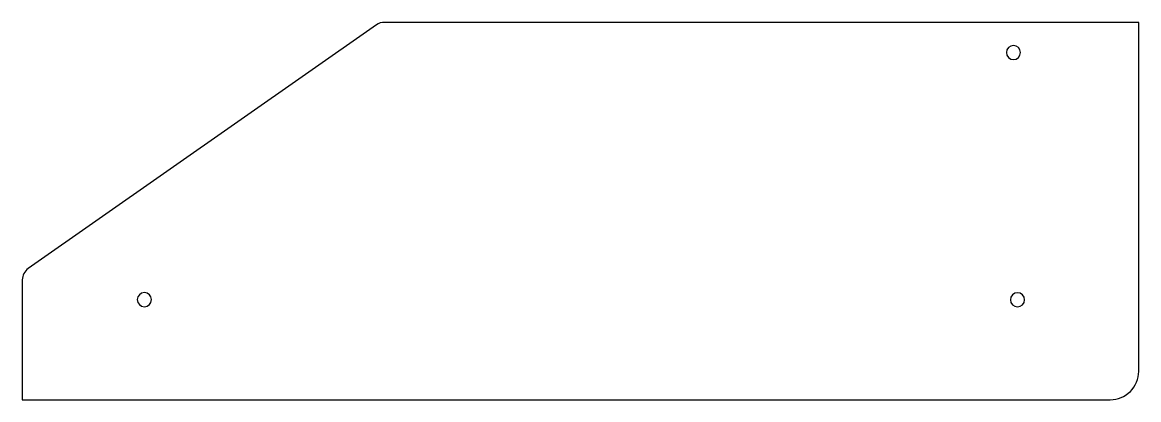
# Model space of a CAD drawing. Header units: millimetres. Extents: x 0 to 251, y 0 to 85.
import ezdxf

# ---------------------------------------------------------------- set-up
doc = ezdxf.new("R2010")
doc.units = ezdxf.units.MM

msp = doc.modelspace()

# ---------------------------------------------------------------- linework, layer by layer
at = {"layer": 'INTERIOR_PROFILES', "extrusion": (0, 0, -1)}
for centre in [(-223.14, 78.19), (-27.48, 22.53), (-224.05, 22.5)]:
    msp.add_circle(centre, 1.59, dxfattribs=at)
at = {"layer": 'OUTER_PROFILES'}
msp.add_lwpolyline([(251.33, 6.37), (251.33, 85), (81.55, 85, 0.153915), (79.73, 84.43), (1.35, 29.56, 0.244698), (0, 26.96), (0, 0), (244.95, 0, 0.414214)], format="xyb", close=True, dxfattribs=at)

doc.saveas('drawing.dxf')
